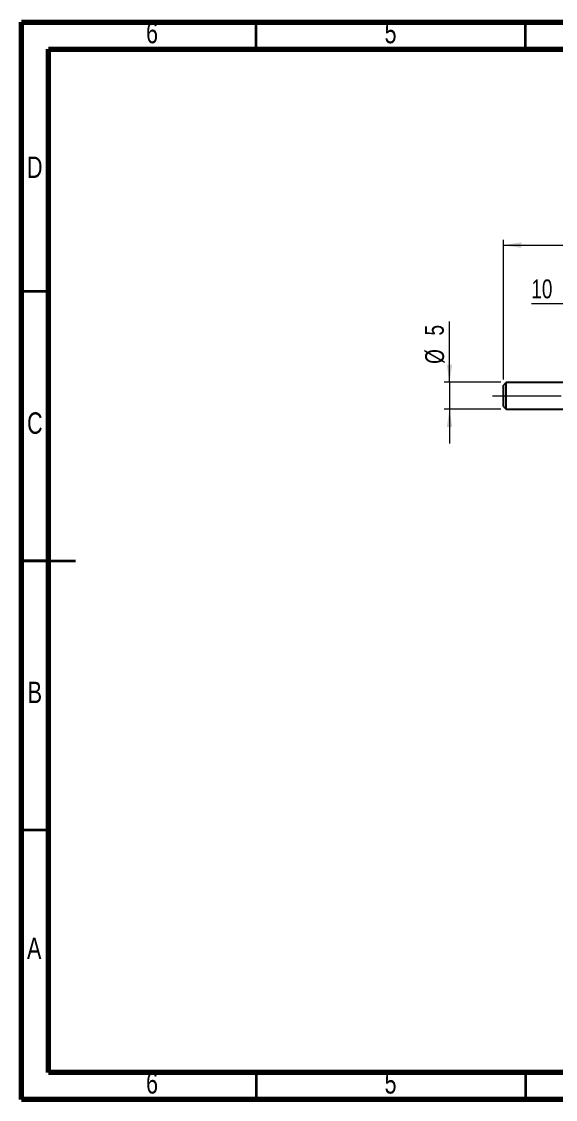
# Model space of a CAD drawing. Header units: millimetres. Extents: x 5 to 292, y 5 to 205.
# Drawn here: x 5 to 104.1, y 5 to 205.1 of the extents above; entities that cross this region are included whole.
import ezdxf

# ---------------------------------------------------------------- set-up
doc = ezdxf.new("R2010")
doc.units = ezdxf.units.MM
doc.linetypes.add('CENTERX2', pattern=[20.32, 12.7, -2.54, 2.54, -2.54])
doc.styles.add('SLDTEXTSTYLE0', font='TXT', dxfattribs={"width": 0.75})
doc.dimstyles.new('SLDDIMSTYLE0', dxfattribs={"dimtxt": 3.5, "dimasz": 3.302, "dimexe": 0, "dimexo": 0.0625, "dimgap": 0.875, "dimtad": 1, "dimrnd": 1e-09, "dimzin": 12, "dimdsep": 46, "dimtxsty": 'SLDTEXTSTYLE0', "dimsah": 1, "dimcen": 0.09, "dimadec": 0, "dimazin": 3, "dimtfac": 1, "dimtofl": 0, "dimtmove": 0, "dimatfit": 3, "dimfxl": 1, "dimfrac": 2, "dimtolj": 1, "dimtzin": 12, "dimarcsym": 0})
doc.dimstyles.new('SLDDIMSTYLE1', dxfattribs={"dimtxt": 3.5, "dimasz": 3.302, "dimexe": 0, "dimexo": 0.0625, "dimgap": 0.875, "dimtad": 1, "dimrnd": 1e-09, "dimzin": 12, "dimdsep": 46, "dimtxsty": 'SLDTEXTSTYLE0', "dimsah": 1, "dimcen": 0.09, "dimadec": 0, "dimazin": 3, "dimtfac": 1, "dimtmove": 0, "dimatfit": 0, "dimfxl": 1, "dimfrac": 2, "dimtolj": 1, "dimtzin": 12, "dimarcsym": 0})

# ---------------------------------------------------------------- blocks, each defined once
blk = doc.blocks.new('_D_2')
at = {"color": 7, "linetype": 'Continuous', "lineweight": 18}
for p, q in [((109.4, 152.73), (99.59, 152.73)), ((109.4, 139.64), (109.4, 153.73)), ((109.4, 152.73), (119.4, 152.73)), ((119.4, 141.64), (119.4, 153.73))]:
    blk.add_line(p, q, dxfattribs=at)
for points in [[(109.4, 152.73), (112.7, 152.22), (112.7, 153.24)], [(119.4, 152.73), (116.1, 153.24), (116.1, 152.22)]]:
    blk.add_solid(points, dxfattribs=at)
at = {"color": 7, "linetype": 'Continuous', "lineweight": 18, "insert": (99.59, 157.24), "char_height": 3.5, "attachment_point": 1, "style": 'SLDTEXTSTYLE0'}
blk.add_mtext('10', dxfattribs=at)
blk = doc.blocks.new('_D_3')
at = {"color": 7, "linetype": 'Continuous', "lineweight": 18}
for p, q in [((94.4, 138.64), (94.4, 164.61)), ((194.4, 141.14), (194.4, 164.61)), ((94.4, 163.61), (194.4, 163.61))]:
    blk.add_line(p, q, dxfattribs=at)
for points in [[(94.4, 163.61), (97.7, 163.1), (97.7, 164.12)], [(194.4, 163.61), (191.1, 164.12), (191.1, 163.1)]]:
    blk.add_solid(points, dxfattribs=at)
at = {"color": 7, "linetype": 'Continuous', "lineweight": 18, "insert": (140.48, 168.12), "char_height": 3.5, "attachment_point": 1, "style": 'SLDTEXTSTYLE0'}
blk.add_mtext('100', dxfattribs=at)
blk = doc.blocks.new('_D_4')
at = {"color": 7, "linetype": 'Continuous', "lineweight": 18}
for p, q in [((84.4, 138.14), (84.4, 149.43)), ((93.9, 138.14), (83.4, 138.14)), ((84.4, 138.14), (84.4, 133.14)), ((93.9, 133.14), (83.4, 133.14)), ((84.4, 133.14), (84.4, 126.79))]:
    blk.add_line(p, q, dxfattribs=at)
for points in [[(84.4, 138.14), (84.91, 141.44), (83.89, 141.44)], [(84.4, 133.14), (83.89, 129.84), (84.91, 129.84)]]:
    blk.add_solid(points, dxfattribs=at)
at = {"color": 7, "linetype": 'Continuous', "lineweight": 18, "char_height": 3.5, "attachment_point": 1, "rotation": 90, "style": 'SLDTEXTSTYLE0'}
for s, insert in [('5', (79.83, 146.84)), ('%%c', (79.89, 141.57))]:
    blk.add_mtext(s, dxfattribs=dict(at, insert=insert))

msp = doc.modelspace()

# ---------------------------------------------------------------- linework, layer by layer
at = {"color": 7, "linetype": 'Continuous', "lineweight": 70}
for p, q in [((5, 5), (5, 205)), ((5, 205), (292, 205)), ((10, 10), (10, 200)), ((10, 200), (287, 200)), ((287, 10), (10, 10)), ((292, 5), (5, 5))]:
    msp.add_line(p, q, dxfattribs=at)
at = {"color": 7, "linetype": 'Continuous', "lineweight": 35}
for p, q in [((48.5, 200), (48.5, 205)), ((98.5, 200), (98.5, 205)), ((10, 155), (5, 155)), ((4.999, 105), (15.001, 105)), ((10, 105), (5, 105)), ((10, 55), (5, 55)), ((48.5, 10), (48.5, 5)), ((98.5, 10), (98.5, 5))]:
    msp.add_line(p, q, dxfattribs=at)
at = {"color": 7, "linetype": 'Continuous', "lineweight": 25}
for p, q in [((94.898, 138.137), (94.398, 137.637)), ((108.686, 138.137), (94.898, 138.137)), ((94.898, 133.137), (94.898, 138.137)), ((94.398, 133.637), (94.398, 137.637)), ((94.398, 133.637), (94.898, 133.137)), ((94.898, 133.137), (109.186, 133.137))]:
    msp.add_line(p, q, dxfattribs=at)
at = {"color": 7, "linetype": 'CENTERX2', "lineweight": 18}
msp.add_line((92.398, 135.637), (196.398, 135.637), dxfattribs=at)

# ---------------------------------------------------------------- texts
at = {"color": 7, "linetype": 'Continuous', "lineweight": 0, "char_height": 3.969, "attachment_point": 2, "style": 'SLDTEXTSTYLE0'}
for s, insert in [('6', (29.21, 205.06)), ('5', (73.46, 205.06)), ('D', (7.453, 180.06)), ('C', (7.459, 132.56)), ('B', (7.471, 82.56)), ('A', (7.34, 35.06)), ('6', (29.21, 10.06)), ('5', (73.46, 10.06))]:
    msp.add_mtext(s, dxfattribs=dict(at, insert=insert))

# ---------------------------------------------------------------- dimensions: what is measured, and where the dimension line sits
at = {"color": 7, "linetype": 'Continuous', "lineweight": 18}
for base, p1, p2, picture, middle in [((194.398, 163.611), (94.398, 137.637), (194.398, 140.137), '_D_3', (144.362, 163.611)), ((119.398, 152.728), (109.398, 138.637), (119.398, 140.637), '_D_2', (102.18, 152.728))]:
    dim = msp.add_linear_dim(base=base, p1=p1, p2=p2, dimstyle='SLDDIMSTYLE0', dxfattribs=at)
    dim.commit()
    dim.dimension.update_dxf_attribs({"geometry": picture, "text_midpoint": middle, "dimtype": 160})
dim = msp.add_linear_dim(base=(84.398, 133.137), p1=(94.898, 138.137), p2=(94.898, 133.137), angle=90, text='%%c<>', dimstyle='SLDDIMSTYLE1', dxfattribs=at)
dim.commit()
dim.dimension.update_dxf_attribs({"geometry": '_D_4', "text_midpoint": (84.398, 145.499), "dimtype": 160})

doc.saveas('drawing.dxf')
